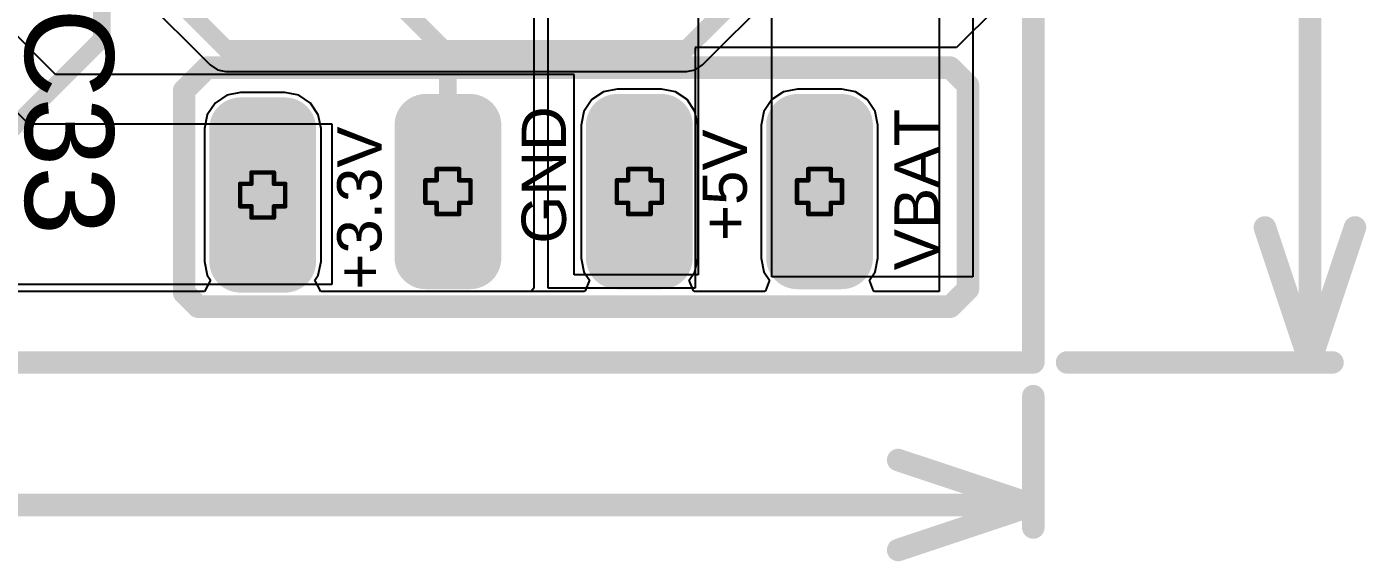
# Model space of a CAD drawing. Header units: inches. Extents: x -3 to 423, y -3 to 110.
# Drawn here: x 52.71 to 67.82, y -2.24 to 3.79 of the extents above; entities that cross this region are included whole.
import ezdxf

# ---------------------------------------------------------------- set-up
doc = ezdxf.new("R2010")
doc.units = ezdxf.units.IN
for name, color, linetype in [('Board Outline', 56, 'Continuous'), ('Bottom Layer', 5, 'Continuous'), ('Bottom Solder', 6, 'Continuous'), ('Drill Drawing', 1, 'Continuous'), ('Mechanical 1', 6, 'Continuous'), ('Mechanical 3', 76, 'Continuous'), ('Mid Layer', 16, 'Continuous'), ('Mid Layer 2', 76, 'Continuous'), ('Multi-Layer', 9, 'Continuous'), ('Pad Holes', 156, 'Continuous'), ('Top Layer', 1, 'Continuous'), ('Top Overlay', 2, 'Continuous'), ('Top Solder', 216, 'Continuous')]:
    doc.layers.add(name, color=color, linetype=linetype)
doc.styles.add('Arial', font='', dxfattribs={"height": 0.2})
doc.styles.get('Arial').set_extended_font_data('Arial')

msp = doc.modelspace()

# ---------------------------------------------------------------- hatches: boundary and pattern name
at = {"layer": 'Bottom Layer'}
h = msp.add_hatch(color=5, dxfattribs=at)
edge = h.paths.add_edge_path()
edge.add_arc((55.62, 1.14), 0.25, 270, 360)
edge.add_line((55.87, 1.14), (55.87, 2.64))
edge.add_arc((55.62, 2.64), 0.25, 0, 90)
edge.add_line((55.62, 2.89), (55.12, 2.89))
edge.add_arc((55.12, 2.64), 0.25, 90, 180)
edge.add_line((54.87, 2.64), (54.87, 1.14))
edge.add_arc((55.12, 1.14), 0.25, 180, 270)
edge.add_line((55.12, 0.89), (55.62, 0.89))
h = msp.add_hatch(color=5, dxfattribs=at)
edge = h.paths.add_edge_path()
edge.add_arc((57.709, 1.179), 0.25, 270, 360)
edge.add_line((57.959, 1.179), (57.959, 2.679))
edge.add_arc((57.709, 2.679), 0.25, 0, 90)
edge.add_line((57.709, 2.929), (57.209, 2.929))
edge.add_arc((57.209, 2.679), 0.25, 90, 180)
edge.add_line((56.959, 2.679), (56.959, 1.179))
edge.add_arc((57.209, 1.179), 0.25, 180, 270)
edge.add_line((57.209, 0.929), (57.709, 0.929))
h = msp.add_hatch(color=5, dxfattribs=at)
edge = h.paths.add_edge_path()
edge.add_arc((59.868, 1.179), 0.25, 270, 360)
edge.add_line((60.118, 1.179), (60.118, 2.679))
edge.add_arc((59.868, 2.679), 0.25, 0, 90)
edge.add_line((59.868, 2.929), (59.368, 2.929))
edge.add_arc((59.368, 2.679), 0.25, 90, 180)
edge.add_line((59.118, 2.679), (59.118, 1.179))
edge.add_arc((59.368, 1.179), 0.25, 180, 270)
edge.add_line((59.368, 0.929), (59.868, 0.929))
h = msp.add_hatch(color=5, dxfattribs=at)
edge = h.paths.add_edge_path()
edge.add_arc((61.9, 1.179), 0.25, 270, 360)
edge.add_line((62.15, 1.179), (62.15, 2.679))
edge.add_arc((61.9, 2.679), 0.25, 0, 90)
edge.add_line((61.9, 2.929), (61.4, 2.929))
edge.add_arc((61.4, 2.679), 0.25, 90, 180)
edge.add_line((61.15, 2.679), (61.15, 1.179))
edge.add_arc((61.4, 1.179), 0.25, 180, 270)
edge.add_line((61.4, 0.929), (61.9, 0.929))
at = {"layer": 'Bottom Solder'}
h = msp.add_hatch(color=6, dxfattribs=at)
edge = h.paths.add_edge_path()
edge.add_arc((57.709, 1.179), 0.352, 270, 360)
edge.add_line((58.061, 1.179), (58.061, 2.679))
edge.add_arc((57.709, 2.679), 0.352, 0, 90)
edge.add_line((57.709, 3.031), (57.209, 3.031))
edge.add_arc((57.209, 2.679), 0.352, 90, 180)
edge.add_line((56.857, 2.679), (56.857, 1.179))
edge.add_arc((57.209, 1.179), 0.352, 180, 270)
edge.add_line((57.209, 0.827), (57.709, 0.827))
h = msp.add_hatch(color=6, dxfattribs=at)
edge = h.paths.add_edge_path()
edge.add_arc((59.868, 1.179), 0.352, 270, 360)
edge.add_line((60.22, 1.179), (60.22, 2.679))
edge.add_arc((59.868, 2.679), 0.352, 0, 90)
edge.add_line((59.868, 3.031), (59.368, 3.031))
edge.add_arc((59.368, 2.679), 0.352, 90, 180)
edge.add_line((59.016, 2.679), (59.016, 1.179))
edge.add_arc((59.368, 1.179), 0.352, 180, 270)
edge.add_line((59.368, 0.827), (59.868, 0.827))
h = msp.add_hatch(color=6, dxfattribs=at)
edge = h.paths.add_edge_path()
edge.add_arc((61.9, 1.179), 0.352, 270, 360)
edge.add_line((62.252, 1.179), (62.252, 2.679))
edge.add_arc((61.9, 2.679), 0.352, 0, 90)
edge.add_line((61.9, 3.031), (61.4, 3.031))
edge.add_arc((61.4, 2.679), 0.352, 90, 180)
edge.add_line((61.048, 2.679), (61.048, 1.179))
edge.add_arc((61.4, 1.179), 0.352, 180, 270)
edge.add_line((61.4, 0.827), (61.9, 0.827))
h = msp.add_hatch(color=6, dxfattribs=at)
edge = h.paths.add_edge_path()
edge.add_arc((55.62, 1.14), 0.352, 270, 360)
edge.add_line((55.972, 1.14), (55.972, 2.64))
edge.add_arc((55.62, 2.64), 0.352, 0, 90)
edge.add_line((55.62, 2.992), (55.12, 2.992))
edge.add_arc((55.12, 2.64), 0.352, 90, 180)
edge.add_line((54.768, 2.64), (54.768, 1.14))
edge.add_arc((55.12, 1.14), 0.352, 180, 270)
edge.add_line((55.12, 0.788), (55.62, 0.788))
at = {"layer": 'Mid Layer'}
h = msp.add_hatch(color=16, dxfattribs=at)
edge = h.paths.add_edge_path()
edge.add_arc((55.62, 1.14), 0.25, 270, 360)
edge.add_line((55.87, 1.14), (55.87, 2.64))
edge.add_arc((55.62, 2.64), 0.25, 0, 90)
edge.add_line((55.62, 2.89), (55.12, 2.89))
edge.add_arc((55.12, 2.64), 0.25, 90, 180)
edge.add_line((54.87, 2.64), (54.87, 1.14))
edge.add_arc((55.12, 1.14), 0.25, 180, 270)
edge.add_line((55.12, 0.89), (55.62, 0.89))
h = msp.add_hatch(color=16, dxfattribs=at)
edge = h.paths.add_edge_path()
edge.add_arc((57.709, 1.179), 0.25, 270, 360)
edge.add_line((57.959, 1.179), (57.959, 2.679))
edge.add_arc((57.709, 2.679), 0.25, 0, 90)
edge.add_line((57.709, 2.929), (57.209, 2.929))
edge.add_arc((57.209, 2.679), 0.25, 90, 180)
edge.add_line((56.959, 2.679), (56.959, 1.179))
edge.add_arc((57.209, 1.179), 0.25, 180, 270)
edge.add_line((57.209, 0.929), (57.709, 0.929))
h = msp.add_hatch(color=16, dxfattribs=at)
edge = h.paths.add_edge_path()
edge.add_arc((59.868, 1.179), 0.25, 270, 360)
edge.add_line((60.118, 1.179), (60.118, 2.679))
edge.add_arc((59.868, 2.679), 0.25, 0, 90)
edge.add_line((59.868, 2.929), (59.368, 2.929))
edge.add_arc((59.368, 2.679), 0.25, 90, 180)
edge.add_line((59.118, 2.679), (59.118, 1.179))
edge.add_arc((59.368, 1.179), 0.25, 180, 270)
edge.add_line((59.368, 0.929), (59.868, 0.929))
h = msp.add_hatch(color=16, dxfattribs=at)
edge = h.paths.add_edge_path()
edge.add_arc((61.9, 1.179), 0.25, 270, 360)
edge.add_line((62.15, 1.179), (62.15, 2.679))
edge.add_arc((61.9, 2.679), 0.25, 0, 90)
edge.add_line((61.9, 2.929), (61.4, 2.929))
edge.add_arc((61.4, 2.679), 0.25, 90, 180)
edge.add_line((61.15, 2.679), (61.15, 1.179))
edge.add_arc((61.4, 1.179), 0.25, 180, 270)
edge.add_line((61.4, 0.929), (61.9, 0.929))
at = {"layer": 'Mid Layer 2'}
h = msp.add_hatch(color=76, dxfattribs=at)
edge = h.paths.add_edge_path()
edge.add_arc((55.62, 1.14), 0.25, 270, 360)
edge.add_line((55.87, 1.14), (55.87, 2.64))
edge.add_arc((55.62, 2.64), 0.25, 0, 90)
edge.add_line((55.62, 2.89), (55.12, 2.89))
edge.add_arc((55.12, 2.64), 0.25, 90, 180)
edge.add_line((54.87, 2.64), (54.87, 1.14))
edge.add_arc((55.12, 1.14), 0.25, 180, 270)
edge.add_line((55.12, 0.89), (55.62, 0.89))
h = msp.add_hatch(color=76, dxfattribs=at)
edge = h.paths.add_edge_path()
edge.add_arc((57.709, 1.179), 0.25, 270, 360)
edge.add_line((57.959, 1.179), (57.959, 2.679))
edge.add_arc((57.709, 2.679), 0.25, 0, 90)
edge.add_line((57.709, 2.929), (57.209, 2.929))
edge.add_arc((57.209, 2.679), 0.25, 90, 180)
edge.add_line((56.959, 2.679), (56.959, 1.179))
edge.add_arc((57.209, 1.179), 0.25, 180, 270)
edge.add_line((57.209, 0.929), (57.709, 0.929))
h = msp.add_hatch(color=76, dxfattribs=at)
edge = h.paths.add_edge_path()
edge.add_arc((59.868, 1.179), 0.25, 270, 360)
edge.add_line((60.118, 1.179), (60.118, 2.679))
edge.add_arc((59.868, 2.679), 0.25, 0, 90)
edge.add_line((59.868, 2.929), (59.368, 2.929))
edge.add_arc((59.368, 2.679), 0.25, 90, 180)
edge.add_line((59.118, 2.679), (59.118, 1.179))
edge.add_arc((59.368, 1.179), 0.25, 180, 270)
edge.add_line((59.368, 0.929), (59.868, 0.929))
h = msp.add_hatch(color=76, dxfattribs=at)
edge = h.paths.add_edge_path()
edge.add_arc((61.9, 1.179), 0.25, 270, 360)
edge.add_line((62.15, 1.179), (62.15, 2.679))
edge.add_arc((61.9, 2.679), 0.25, 0, 90)
edge.add_line((61.9, 2.929), (61.4, 2.929))
edge.add_arc((61.4, 2.679), 0.25, 90, 180)
edge.add_line((61.15, 2.679), (61.15, 1.179))
edge.add_arc((61.4, 1.179), 0.25, 180, 270)
edge.add_line((61.4, 0.929), (61.9, 0.929))
at = {"layer": 'Multi-Layer'}
h = msp.add_hatch(color=9, dxfattribs=at)
edge = h.paths.add_edge_path()
edge.add_arc((55.62, 1.14), 0.25, 270, 360)
edge.add_line((55.87, 1.14), (55.87, 2.64))
edge.add_arc((55.62, 2.64), 0.25, 0, 90)
edge.add_line((55.62, 2.89), (55.12, 2.89))
edge.add_arc((55.12, 2.64), 0.25, 90, 180)
edge.add_line((54.87, 2.64), (54.87, 1.14))
edge.add_arc((55.12, 1.14), 0.25, 180, 270)
edge.add_line((55.12, 0.89), (55.62, 0.89))
h = msp.add_hatch(color=9, dxfattribs=at)
edge = h.paths.add_edge_path()
edge.add_arc((57.709, 1.179), 0.25, 270, 360)
edge.add_line((57.959, 1.179), (57.959, 2.679))
edge.add_arc((57.709, 2.679), 0.25, 0, 90)
edge.add_line((57.709, 2.929), (57.209, 2.929))
edge.add_arc((57.209, 2.679), 0.25, 90, 180)
edge.add_line((56.959, 2.679), (56.959, 1.179))
edge.add_arc((57.209, 1.179), 0.25, 180, 270)
edge.add_line((57.209, 0.929), (57.709, 0.929))
h = msp.add_hatch(color=9, dxfattribs=at)
edge = h.paths.add_edge_path()
edge.add_arc((59.868, 1.179), 0.25, 270, 360)
edge.add_line((60.118, 1.179), (60.118, 2.679))
edge.add_arc((59.868, 2.679), 0.25, 0, 90)
edge.add_line((59.868, 2.929), (59.368, 2.929))
edge.add_arc((59.368, 2.679), 0.25, 90, 180)
edge.add_line((59.118, 2.679), (59.118, 1.179))
edge.add_arc((59.368, 1.179), 0.25, 180, 270)
edge.add_line((59.368, 0.929), (59.868, 0.929))
h = msp.add_hatch(color=9, dxfattribs=at)
edge = h.paths.add_edge_path()
edge.add_arc((61.9, 1.179), 0.25, 270, 360)
edge.add_line((62.15, 1.179), (62.15, 2.679))
edge.add_arc((61.9, 2.679), 0.25, 0, 90)
edge.add_line((61.9, 2.929), (61.4, 2.929))
edge.add_arc((61.4, 2.679), 0.25, 90, 180)
edge.add_line((61.15, 2.679), (61.15, 1.179))
edge.add_arc((61.4, 1.179), 0.25, 180, 270)
edge.add_line((61.4, 0.929), (61.9, 0.929))
at = {"layer": 'Pad Holes'}
h = msp.add_hatch(color=7, dxfattribs=at)
edge = h.paths.add_edge_path()
edge.add_arc((57.459, 1.929), 0.5, 0, 360)
h = msp.add_hatch(color=7, dxfattribs=at)
edge = h.paths.add_edge_path()
edge.add_arc((59.618, 1.929), 0.5, 0, 360)
h = msp.add_hatch(color=7, dxfattribs=at)
edge = h.paths.add_edge_path()
edge.add_arc((61.65, 1.929), 0.5, 0, 360)
h = msp.add_hatch(color=7, dxfattribs=at)
edge = h.paths.add_edge_path()
edge.add_arc((55.37, 1.89), 0.5, 0, 360)
at = {"layer": 'Top Layer'}
h = msp.add_hatch(color=1, dxfattribs=at)
edge = h.paths.add_edge_path()
edge.add_arc((55.62, 1.14), 0.25, 270, 360)
edge.add_line((55.87, 1.14), (55.87, 2.64))
edge.add_arc((55.62, 2.64), 0.25, 0, 90)
edge.add_line((55.62, 2.89), (55.12, 2.89))
edge.add_arc((55.12, 2.64), 0.25, 90, 180)
edge.add_line((54.87, 2.64), (54.87, 1.14))
edge.add_arc((55.12, 1.14), 0.25, 180, 270)
edge.add_line((55.12, 0.89), (55.62, 0.89))
h = msp.add_hatch(color=1, dxfattribs=at)
edge = h.paths.add_edge_path()
edge.add_arc((57.709, 1.179), 0.25, 270, 360)
edge.add_line((57.959, 1.179), (57.959, 2.679))
edge.add_arc((57.709, 2.679), 0.25, 0, 90)
edge.add_line((57.709, 2.929), (57.209, 2.929))
edge.add_arc((57.209, 2.679), 0.25, 90, 180)
edge.add_line((56.959, 2.679), (56.959, 1.179))
edge.add_arc((57.209, 1.179), 0.25, 180, 270)
edge.add_line((57.209, 0.929), (57.709, 0.929))
h = msp.add_hatch(color=1, dxfattribs=at)
edge = h.paths.add_edge_path()
edge.add_arc((59.868, 1.179), 0.25, 270, 360)
edge.add_line((60.118, 1.179), (60.118, 2.679))
edge.add_arc((59.868, 2.679), 0.25, 0, 90)
edge.add_line((59.868, 2.929), (59.368, 2.929))
edge.add_arc((59.368, 2.679), 0.25, 90, 180)
edge.add_line((59.118, 2.679), (59.118, 1.179))
edge.add_arc((59.368, 1.179), 0.25, 180, 270)
edge.add_line((59.368, 0.929), (59.868, 0.929))
h = msp.add_hatch(color=1, dxfattribs=at)
edge = h.paths.add_edge_path()
edge.add_arc((61.9, 1.179), 0.25, 270, 360)
edge.add_line((62.15, 1.179), (62.15, 2.679))
edge.add_arc((61.9, 2.679), 0.25, 0, 90)
edge.add_line((61.9, 2.929), (61.4, 2.929))
edge.add_arc((61.4, 2.679), 0.25, 90, 180)
edge.add_line((61.15, 2.679), (61.15, 1.179))
edge.add_arc((61.4, 1.179), 0.25, 180, 270)
edge.add_line((61.4, 0.929), (61.9, 0.929))
at = {"layer": 'Top Solder'}
h = msp.add_hatch(color=216, dxfattribs=at)
edge = h.paths.add_edge_path()
edge.add_arc((57.709, 1.179), 0.352, 270, 360)
edge.add_line((58.061, 1.179), (58.061, 2.679))
edge.add_arc((57.709, 2.679), 0.352, 0, 90)
edge.add_line((57.709, 3.031), (57.209, 3.031))
edge.add_arc((57.209, 2.679), 0.352, 90, 180)
edge.add_line((56.857, 2.679), (56.857, 1.179))
edge.add_arc((57.209, 1.179), 0.352, 180, 270)
edge.add_line((57.209, 0.827), (57.709, 0.827))
h = msp.add_hatch(color=216, dxfattribs=at)
edge = h.paths.add_edge_path()
edge.add_arc((59.868, 1.179), 0.352, 270, 360)
edge.add_line((60.22, 1.179), (60.22, 2.679))
edge.add_arc((59.868, 2.679), 0.352, 0, 90)
edge.add_line((59.868, 3.031), (59.368, 3.031))
edge.add_arc((59.368, 2.679), 0.352, 90, 180)
edge.add_line((59.016, 2.679), (59.016, 1.179))
edge.add_arc((59.368, 1.179), 0.352, 180, 270)
edge.add_line((59.368, 0.827), (59.868, 0.827))
h = msp.add_hatch(color=216, dxfattribs=at)
edge = h.paths.add_edge_path()
edge.add_arc((61.9, 1.179), 0.352, 270, 360)
edge.add_line((62.252, 1.179), (62.252, 2.679))
edge.add_arc((61.9, 2.679), 0.352, 0, 90)
edge.add_line((61.9, 3.031), (61.4, 3.031))
edge.add_arc((61.4, 2.679), 0.352, 90, 180)
edge.add_line((61.048, 2.679), (61.048, 1.179))
edge.add_arc((61.4, 1.179), 0.352, 180, 270)
edge.add_line((61.4, 0.827), (61.9, 0.827))
h = msp.add_hatch(color=216, dxfattribs=at)
edge = h.paths.add_edge_path()
edge.add_arc((55.62, 1.14), 0.352, 270, 360)
edge.add_line((55.972, 1.14), (55.972, 2.64))
edge.add_arc((55.62, 2.64), 0.352, 0, 90)
edge.add_line((55.62, 2.992), (55.12, 2.992))
edge.add_arc((55.12, 2.64), 0.352, 90, 180)
edge.add_line((54.768, 2.64), (54.768, 1.14))
edge.add_arc((55.12, 1.14), 0.352, 180, 270)
edge.add_line((55.12, 0.788), (55.62, 0.788))

# ---------------------------------------------------------------- linework, layer by layer
at = {"layer": 'Board Outline'}
for points in [[(64.06, 79.42, 0.254, 0.254, 0), (64.06, 0, 0.254, 0.254, 0)], [(0.02, 0, 0.254, 0.254, 0), (64.06, 0, 0.254, 0.254, 0)]]:
    msp.add_lwpolyline(points, format="xyseb", dxfattribs=at)
msp.add_lwpolyline([(63.997, 0, 0.127, 0.127, 1), (64.124, 0, 0.127, 0.127, 1)], format="xyseb", close=True, dxfattribs=at)
msp.add_lwpolyline([(63.997, 0, 0.127, 0.127, 1), (64.124, 0, 0.127, 0.127, 1)], format="xyseb", close=True, dxfattribs=at)
at = {"layer": 'Bottom Layer'}
for p, q in [((63, 25.206), (63, 2.967)), ((52.821, 5.315), (54.776, 3.36)), ((60.33, 3.36), (61.698, 4.728)), ((54.776, 3.36), (54.859, 3.305)), ((60.248, 3.305), (60.33, 3.36)), ((54.859, 3.305), (54.956, 3.285)), ((54.956, 3.285), (60.15, 3.285)), ((60.15, 3.285), (60.248, 3.305)), ((55.12, 3.048), (54.964, 3.017)), ((55.62, 3.048), (55.12, 3.048)), ((55.776, 3.017), (55.62, 3.048)), ((59.212, 3.056), (59.08, 2.967)), ((59.368, 3.087), (59.212, 3.056)), ((59.868, 3.087), (59.368, 3.087)), ((60.024, 3.056), (59.868, 3.087)), ((60.156, 2.967), (60.024, 3.056)), ((61.244, 3.056), (61.112, 2.967)), ((61.4, 3.087), (61.244, 3.056)), ((61.9, 3.087), (61.4, 3.087)), ((62.056, 3.056), (61.9, 3.087)), ((62.188, 2.967), (62.056, 3.056)), ((54.832, 2.928), (54.743, 2.796)), ((54.964, 3.017), (54.832, 2.928)), ((55.908, 2.928), (55.776, 3.017)), ((55.997, 2.796), (55.908, 2.928)), ((59.08, 2.967), (58.991, 2.835)), ((60.245, 2.835), (60.156, 2.967)), ((61.112, 2.967), (61.023, 2.835)), ((62.277, 2.835), (62.188, 2.967)), ((63, 2.967), (63, 0.8)), ((54.743, 2.796), (54.712, 2.64)), ((56.028, 2.64), (55.997, 2.796)), ((58.991, 2.835), (58.96, 2.679)), ((60.276, 2.679), (60.245, 2.835)), ((61.023, 2.835), (60.992, 2.679)), ((62.308, 2.679), (62.277, 2.835)), ((54.712, 2.64), (54.712, 1.14)), ((56.028, 1.14), (56.028, 2.64)), ((58.96, 2.679), (58.96, 1.179)), ((60.276, 1.179), (60.276, 2.679)), ((60.992, 2.679), (60.992, 1.179)), ((62.308, 1.179), (62.308, 2.679)), ((54.712, 1.14), (54.743, 0.984)), ((55.997, 0.984), (56.028, 1.14)), ((58.96, 1.179), (58.991, 1.023)), ((60.245, 1.023), (60.276, 1.179)), ((60.992, 1.179), (61.023, 1.023)), ((62.277, 1.023), (62.308, 1.179)), ((54.781, 0.927), (54.713, 0.8)), ((54.743, 0.984), (54.781, 0.927)), ((55.959, 0.927), (55.997, 0.984)), ((56.027, 0.8), (55.959, 0.927)), ((58.991, 1.023), (59.055, 0.927)), ((59.055, 0.927), (59.008, 0.81)), ((60.181, 0.927), (60.245, 1.023)), ((60.228, 0.81), (60.181, 0.927)), ((61.023, 1.023), (61.087, 0.927)), ((61.087, 0.927), (61.04, 0.81)), ((62.213, 0.927), (62.277, 1.023)), ((62.26, 0.81), (62.213, 0.927)), ((54.713, 0.8), (46.296, 0.8)), ((57.368, 0.8), (56.027, 0.8)), ((58.999, 0.8), (57.368, 0.8)), ((59.008, 0.81), (58.999, 0.8)), ((60.237, 0.8), (60.228, 0.81)), ((61.031, 0.8), (60.237, 0.8)), ((61.04, 0.81), (61.031, 0.8)), ((62.269, 0.8), (62.26, 0.81)), ((63, 0.8), (62.269, 0.8))]:
    msp.add_line(p, q, dxfattribs=at)
for points in [[(53.001, 5.495, 0.2, 0.2, 0), (54.956, 3.54, 0.2, 0.2, 0)], [(60.15, 3.54, 0.2, 0.2, 0), (61.518, 4.908, 0.2, 0.2, 0)], [(54.956, 3.54, 0.2, 0.2, 0), (60.15, 3.54, 0.2, 0.2, 0)]]:
    msp.add_lwpolyline(points, format="xyseb", dxfattribs=at)
for points in [[(54.906, 3.54, 0.1, 0.1, 1), (55.006, 3.54, 0.1, 0.1, 1)], [(54.906, 3.54, 0.1, 0.1, 1), (55.006, 3.54, 0.1, 0.1, 1)], [(60.1, 3.54, 0.1, 0.1, 1), (60.2, 3.54, 0.1, 0.1, 1)], [(60.1, 3.54, 0.1, 0.1, 1), (60.2, 3.54, 0.1, 0.1, 1)]]:
    msp.add_lwpolyline(points, format="xyseb", close=True, dxfattribs=at)
at = {"layer": 'Drill Drawing'}
for points in [[(55.243, 2.017, 0.0508, 0.0508, 0), (55.243, 2.144, 0.0508, 0.0508, 0)], [(55.243, 2.144, 0.0508, 0.0508, 0), (55.497, 2.144, 0.0508, 0.0508, 0)], [(55.497, 2.017, 0.0508, 0.0508, 0), (55.497, 2.144, 0.0508, 0.0508, 0)], [(57.332, 2.056, 0.0508, 0.0508, 0), (57.332, 2.183, 0.0508, 0.0508, 0)], [(57.332, 2.183, 0.0508, 0.0508, 0), (57.586, 2.183, 0.0508, 0.0508, 0)], [(57.586, 2.056, 0.0508, 0.0508, 0), (57.586, 2.183, 0.0508, 0.0508, 0)], [(59.491, 2.056, 0.0508, 0.0508, 0), (59.491, 2.183, 0.0508, 0.0508, 0)], [(59.491, 2.183, 0.0508, 0.0508, 0), (59.745, 2.183, 0.0508, 0.0508, 0)], [(59.745, 2.056, 0.0508, 0.0508, 0), (59.745, 2.183, 0.0508, 0.0508, 0)], [(61.523, 2.056, 0.0508, 0.0508, 0), (61.523, 2.183, 0.0508, 0.0508, 0)], [(61.523, 2.183, 0.0508, 0.0508, 0), (61.777, 2.183, 0.0508, 0.0508, 0)], [(61.777, 2.056, 0.0508, 0.0508, 0), (61.777, 2.183, 0.0508, 0.0508, 0)], [(55.116, 1.763, 0.0508, 0.0508, 0), (55.116, 2.017, 0.0508, 0.0508, 0)], [(55.116, 2.017, 0.0508, 0.0508, 0), (55.243, 2.017, 0.0508, 0.0508, 0)], [(55.497, 2.017, 0.0508, 0.0508, 0), (55.624, 2.017, 0.0508, 0.0508, 0)], [(55.624, 1.763, 0.0508, 0.0508, 0), (55.624, 2.017, 0.0508, 0.0508, 0)], [(57.205, 1.802, 0.0508, 0.0508, 0), (57.205, 2.056, 0.0508, 0.0508, 0)], [(57.205, 2.056, 0.0508, 0.0508, 0), (57.332, 2.056, 0.0508, 0.0508, 0)], [(57.586, 2.056, 0.0508, 0.0508, 0), (57.713, 2.056, 0.0508, 0.0508, 0)], [(57.713, 1.802, 0.0508, 0.0508, 0), (57.713, 2.056, 0.0508, 0.0508, 0)], [(59.364, 1.802, 0.0508, 0.0508, 0), (59.364, 2.056, 0.0508, 0.0508, 0)], [(59.364, 2.056, 0.0508, 0.0508, 0), (59.491, 2.056, 0.0508, 0.0508, 0)], [(59.745, 2.056, 0.0508, 0.0508, 0), (59.872, 2.056, 0.0508, 0.0508, 0)], [(59.872, 1.802, 0.0508, 0.0508, 0), (59.872, 2.056, 0.0508, 0.0508, 0)], [(61.396, 1.802, 0.0508, 0.0508, 0), (61.396, 2.056, 0.0508, 0.0508, 0)], [(61.396, 2.056, 0.0508, 0.0508, 0), (61.523, 2.056, 0.0508, 0.0508, 0)], [(61.777, 2.056, 0.0508, 0.0508, 0), (61.904, 2.056, 0.0508, 0.0508, 0)], [(61.904, 1.802, 0.0508, 0.0508, 0), (61.904, 2.056, 0.0508, 0.0508, 0)], [(57.205, 1.802, 0.0508, 0.0508, 0), (57.332, 1.802, 0.0508, 0.0508, 0)], [(57.332, 1.675, 0.0508, 0.0508, 0), (57.332, 1.802, 0.0508, 0.0508, 0)], [(57.586, 1.802, 0.0508, 0.0508, 0), (57.713, 1.802, 0.0508, 0.0508, 0)], [(57.586, 1.675, 0.0508, 0.0508, 0), (57.586, 1.802, 0.0508, 0.0508, 0)], [(59.364, 1.802, 0.0508, 0.0508, 0), (59.491, 1.802, 0.0508, 0.0508, 0)], [(59.491, 1.675, 0.0508, 0.0508, 0), (59.491, 1.802, 0.0508, 0.0508, 0)], [(59.745, 1.802, 0.0508, 0.0508, 0), (59.872, 1.802, 0.0508, 0.0508, 0)], [(59.745, 1.675, 0.0508, 0.0508, 0), (59.745, 1.802, 0.0508, 0.0508, 0)], [(61.396, 1.802, 0.0508, 0.0508, 0), (61.523, 1.802, 0.0508, 0.0508, 0)], [(61.523, 1.675, 0.0508, 0.0508, 0), (61.523, 1.802, 0.0508, 0.0508, 0)], [(61.777, 1.802, 0.0508, 0.0508, 0), (61.904, 1.802, 0.0508, 0.0508, 0)], [(61.777, 1.675, 0.0508, 0.0508, 0), (61.777, 1.802, 0.0508, 0.0508, 0)], [(55.116, 1.763, 0.0508, 0.0508, 0), (55.243, 1.763, 0.0508, 0.0508, 0)], [(55.243, 1.636, 0.0508, 0.0508, 0), (55.243, 1.763, 0.0508, 0.0508, 0)], [(55.497, 1.763, 0.0508, 0.0508, 0), (55.624, 1.763, 0.0508, 0.0508, 0)], [(55.497, 1.636, 0.0508, 0.0508, 0), (55.497, 1.763, 0.0508, 0.0508, 0)], [(57.332, 1.675, 0.0508, 0.0508, 0), (57.586, 1.675, 0.0508, 0.0508, 0)], [(59.491, 1.675, 0.0508, 0.0508, 0), (59.745, 1.675, 0.0508, 0.0508, 0)], [(61.523, 1.675, 0.0508, 0.0508, 0), (61.777, 1.675, 0.0508, 0.0508, 0)], [(55.243, 1.636, 0.0508, 0.0508, 0), (55.497, 1.636, 0.0508, 0.0508, 0)]]:
    msp.add_lwpolyline(points, format="xyseb", dxfattribs=at)
for points in [[(55.23, 2.144, 0.0254, 0.0254, 1), (55.256, 2.144, 0.0254, 0.0254, 1)], [(55.23, 2.144, 0.0254, 0.0254, 1), (55.256, 2.144, 0.0254, 0.0254, 1)], [(55.484, 2.144, 0.0254, 0.0254, 1), (55.51, 2.144, 0.0254, 0.0254, 1)], [(55.484, 2.144, 0.0254, 0.0254, 1), (55.51, 2.144, 0.0254, 0.0254, 1)], [(57.319, 2.183, 0.0254, 0.0254, 1), (57.345, 2.183, 0.0254, 0.0254, 1)], [(57.319, 2.183, 0.0254, 0.0254, 1), (57.345, 2.183, 0.0254, 0.0254, 1)], [(57.573, 2.183, 0.0254, 0.0254, 1), (57.599, 2.183, 0.0254, 0.0254, 1)], [(57.573, 2.183, 0.0254, 0.0254, 1), (57.599, 2.183, 0.0254, 0.0254, 1)], [(59.478, 2.183, 0.0254, 0.0254, 1), (59.504, 2.183, 0.0254, 0.0254, 1)], [(59.478, 2.183, 0.0254, 0.0254, 1), (59.504, 2.183, 0.0254, 0.0254, 1)], [(59.732, 2.183, 0.0254, 0.0254, 1), (59.758, 2.183, 0.0254, 0.0254, 1)], [(59.732, 2.183, 0.0254, 0.0254, 1), (59.758, 2.183, 0.0254, 0.0254, 1)], [(61.51, 2.183, 0.0254, 0.0254, 1), (61.536, 2.183, 0.0254, 0.0254, 1)], [(61.51, 2.183, 0.0254, 0.0254, 1), (61.536, 2.183, 0.0254, 0.0254, 1)], [(61.764, 2.183, 0.0254, 0.0254, 1), (61.79, 2.183, 0.0254, 0.0254, 1)], [(61.764, 2.183, 0.0254, 0.0254, 1), (61.79, 2.183, 0.0254, 0.0254, 1)], [(55.103, 2.017, 0.0254, 0.0254, 1), (55.129, 2.017, 0.0254, 0.0254, 1)], [(55.103, 2.017, 0.0254, 0.0254, 1), (55.129, 2.017, 0.0254, 0.0254, 1)], [(55.23, 2.017, 0.0254, 0.0254, 1), (55.256, 2.017, 0.0254, 0.0254, 1)], [(55.23, 2.017, 0.0254, 0.0254, 1), (55.256, 2.017, 0.0254, 0.0254, 1)], [(55.484, 2.017, 0.0254, 0.0254, 1), (55.51, 2.017, 0.0254, 0.0254, 1)], [(55.484, 2.017, 0.0254, 0.0254, 1), (55.51, 2.017, 0.0254, 0.0254, 1)], [(55.611, 2.017, 0.0254, 0.0254, 1), (55.637, 2.017, 0.0254, 0.0254, 1)], [(55.611, 2.017, 0.0254, 0.0254, 1), (55.637, 2.017, 0.0254, 0.0254, 1)], [(57.192, 2.056, 0.0254, 0.0254, 1), (57.218, 2.056, 0.0254, 0.0254, 1)], [(57.192, 2.056, 0.0254, 0.0254, 1), (57.218, 2.056, 0.0254, 0.0254, 1)], [(57.319, 2.056, 0.0254, 0.0254, 1), (57.345, 2.056, 0.0254, 0.0254, 1)], [(57.319, 2.056, 0.0254, 0.0254, 1), (57.345, 2.056, 0.0254, 0.0254, 1)], [(57.573, 2.056, 0.0254, 0.0254, 1), (57.599, 2.056, 0.0254, 0.0254, 1)], [(57.573, 2.056, 0.0254, 0.0254, 1), (57.599, 2.056, 0.0254, 0.0254, 1)], [(57.7, 2.056, 0.0254, 0.0254, 1), (57.726, 2.056, 0.0254, 0.0254, 1)], [(57.7, 2.056, 0.0254, 0.0254, 1), (57.726, 2.056, 0.0254, 0.0254, 1)], [(59.351, 2.056, 0.0254, 0.0254, 1), (59.377, 2.056, 0.0254, 0.0254, 1)], [(59.351, 2.056, 0.0254, 0.0254, 1), (59.377, 2.056, 0.0254, 0.0254, 1)], [(59.478, 2.056, 0.0254, 0.0254, 1), (59.504, 2.056, 0.0254, 0.0254, 1)], [(59.478, 2.056, 0.0254, 0.0254, 1), (59.504, 2.056, 0.0254, 0.0254, 1)], [(59.732, 2.056, 0.0254, 0.0254, 1), (59.758, 2.056, 0.0254, 0.0254, 1)], [(59.732, 2.056, 0.0254, 0.0254, 1), (59.758, 2.056, 0.0254, 0.0254, 1)], [(59.859, 2.056, 0.0254, 0.0254, 1), (59.885, 2.056, 0.0254, 0.0254, 1)], [(59.859, 2.056, 0.0254, 0.0254, 1), (59.885, 2.056, 0.0254, 0.0254, 1)], [(61.383, 2.056, 0.0254, 0.0254, 1), (61.409, 2.056, 0.0254, 0.0254, 1)], [(61.383, 2.056, 0.0254, 0.0254, 1), (61.409, 2.056, 0.0254, 0.0254, 1)], [(61.51, 2.056, 0.0254, 0.0254, 1), (61.536, 2.056, 0.0254, 0.0254, 1)], [(61.51, 2.056, 0.0254, 0.0254, 1), (61.536, 2.056, 0.0254, 0.0254, 1)], [(61.764, 2.056, 0.0254, 0.0254, 1), (61.79, 2.056, 0.0254, 0.0254, 1)], [(61.764, 2.056, 0.0254, 0.0254, 1), (61.79, 2.056, 0.0254, 0.0254, 1)], [(61.891, 2.056, 0.0254, 0.0254, 1), (61.917, 2.056, 0.0254, 0.0254, 1)], [(61.891, 2.056, 0.0254, 0.0254, 1), (61.917, 2.056, 0.0254, 0.0254, 1)], [(57.192, 1.802, 0.0254, 0.0254, 1), (57.218, 1.802, 0.0254, 0.0254, 1)], [(57.192, 1.802, 0.0254, 0.0254, 1), (57.218, 1.802, 0.0254, 0.0254, 1)], [(57.319, 1.802, 0.0254, 0.0254, 1), (57.345, 1.802, 0.0254, 0.0254, 1)], [(57.319, 1.802, 0.0254, 0.0254, 1), (57.345, 1.802, 0.0254, 0.0254, 1)], [(57.573, 1.802, 0.0254, 0.0254, 1), (57.599, 1.802, 0.0254, 0.0254, 1)], [(57.573, 1.802, 0.0254, 0.0254, 1), (57.599, 1.802, 0.0254, 0.0254, 1)], [(57.7, 1.802, 0.0254, 0.0254, 1), (57.726, 1.802, 0.0254, 0.0254, 1)], [(57.7, 1.802, 0.0254, 0.0254, 1), (57.726, 1.802, 0.0254, 0.0254, 1)], [(59.351, 1.802, 0.0254, 0.0254, 1), (59.377, 1.802, 0.0254, 0.0254, 1)], [(59.351, 1.802, 0.0254, 0.0254, 1), (59.377, 1.802, 0.0254, 0.0254, 1)], [(59.478, 1.802, 0.0254, 0.0254, 1), (59.504, 1.802, 0.0254, 0.0254, 1)], [(59.478, 1.802, 0.0254, 0.0254, 1), (59.504, 1.802, 0.0254, 0.0254, 1)], [(59.732, 1.802, 0.0254, 0.0254, 1), (59.758, 1.802, 0.0254, 0.0254, 1)], [(59.732, 1.802, 0.0254, 0.0254, 1), (59.758, 1.802, 0.0254, 0.0254, 1)], [(59.859, 1.802, 0.0254, 0.0254, 1), (59.885, 1.802, 0.0254, 0.0254, 1)], [(59.859, 1.802, 0.0254, 0.0254, 1), (59.885, 1.802, 0.0254, 0.0254, 1)], [(61.383, 1.802, 0.0254, 0.0254, 1), (61.409, 1.802, 0.0254, 0.0254, 1)], [(61.383, 1.802, 0.0254, 0.0254, 1), (61.409, 1.802, 0.0254, 0.0254, 1)], [(61.51, 1.802, 0.0254, 0.0254, 1), (61.536, 1.802, 0.0254, 0.0254, 1)], [(61.51, 1.802, 0.0254, 0.0254, 1), (61.536, 1.802, 0.0254, 0.0254, 1)], [(61.764, 1.802, 0.0254, 0.0254, 1), (61.79, 1.802, 0.0254, 0.0254, 1)], [(61.764, 1.802, 0.0254, 0.0254, 1), (61.79, 1.802, 0.0254, 0.0254, 1)], [(61.891, 1.802, 0.0254, 0.0254, 1), (61.917, 1.802, 0.0254, 0.0254, 1)], [(61.891, 1.802, 0.0254, 0.0254, 1), (61.917, 1.802, 0.0254, 0.0254, 1)], [(55.103, 1.763, 0.0254, 0.0254, 1), (55.129, 1.763, 0.0254, 0.0254, 1)], [(55.103, 1.763, 0.0254, 0.0254, 1), (55.129, 1.763, 0.0254, 0.0254, 1)], [(55.23, 1.763, 0.0254, 0.0254, 1), (55.256, 1.763, 0.0254, 0.0254, 1)], [(55.23, 1.763, 0.0254, 0.0254, 1), (55.256, 1.763, 0.0254, 0.0254, 1)], [(55.484, 1.763, 0.0254, 0.0254, 1), (55.51, 1.763, 0.0254, 0.0254, 1)], [(55.484, 1.763, 0.0254, 0.0254, 1), (55.51, 1.763, 0.0254, 0.0254, 1)], [(55.611, 1.763, 0.0254, 0.0254, 1), (55.637, 1.763, 0.0254, 0.0254, 1)], [(55.611, 1.763, 0.0254, 0.0254, 1), (55.637, 1.763, 0.0254, 0.0254, 1)], [(57.319, 1.675, 0.0254, 0.0254, 1), (57.345, 1.675, 0.0254, 0.0254, 1)], [(57.319, 1.675, 0.0254, 0.0254, 1), (57.345, 1.675, 0.0254, 0.0254, 1)], [(57.573, 1.675, 0.0254, 0.0254, 1), (57.599, 1.675, 0.0254, 0.0254, 1)], [(57.573, 1.675, 0.0254, 0.0254, 1), (57.599, 1.675, 0.0254, 0.0254, 1)], [(59.478, 1.675, 0.0254, 0.0254, 1), (59.504, 1.675, 0.0254, 0.0254, 1)], [(59.478, 1.675, 0.0254, 0.0254, 1), (59.504, 1.675, 0.0254, 0.0254, 1)], [(59.732, 1.675, 0.0254, 0.0254, 1), (59.758, 1.675, 0.0254, 0.0254, 1)], [(59.732, 1.675, 0.0254, 0.0254, 1), (59.758, 1.675, 0.0254, 0.0254, 1)], [(61.51, 1.675, 0.0254, 0.0254, 1), (61.536, 1.675, 0.0254, 0.0254, 1)], [(61.51, 1.675, 0.0254, 0.0254, 1), (61.536, 1.675, 0.0254, 0.0254, 1)], [(61.764, 1.675, 0.0254, 0.0254, 1), (61.79, 1.675, 0.0254, 0.0254, 1)], [(61.764, 1.675, 0.0254, 0.0254, 1), (61.79, 1.675, 0.0254, 0.0254, 1)], [(55.23, 1.636, 0.0254, 0.0254, 1), (55.256, 1.636, 0.0254, 0.0254, 1)], [(55.23, 1.636, 0.0254, 0.0254, 1), (55.256, 1.636, 0.0254, 0.0254, 1)], [(55.484, 1.636, 0.0254, 0.0254, 1), (55.51, 1.636, 0.0254, 0.0254, 1)], [(55.484, 1.636, 0.0254, 0.0254, 1), (55.51, 1.636, 0.0254, 0.0254, 1)]]:
    msp.add_lwpolyline(points, format="xyseb", close=True, dxfattribs=at)
at = {"layer": 'Mechanical 1'}
for points in [[(64.06, 79.42, 0.254, 0.254, 0), (64.06, 0, 0.254, 0.254, 0)], [(0, 0, 0.254, 0.254, 0), (64.06, 0, 0.254, 0.254, 0)]]:
    msp.add_lwpolyline(points, format="xyseb", dxfattribs=at)
msp.add_lwpolyline([(63.997, 0, 0.127, 0.127, 1), (64.124, 0, 0.127, 0.127, 1)], format="xyseb", close=True, dxfattribs=at)
msp.add_lwpolyline([(63.997, 0, 0.127, 0.127, 1), (64.124, 0, 0.127, 0.127, 1)], format="xyseb", close=True, dxfattribs=at)
at = {"layer": 'Mechanical 3'}
for points in [[(67.18, 0, 0.254, 0.254, 0), (67.18, 32.041, 0.254, 0.254, 0)], [(66.672, 1.524, 0.254, 0.254, 0), (67.18, 0, 0.254, 0.254, 0)], [(67.18, 0, 0.254, 0.254, 0), (67.688, 1.524, 0.254, 0.254, 0)], [(64.441, 0, 0.254, 0.254, 0), (67.434, 0, 0.254, 0.254, 0)], [(64.06, -1.864, 0.254, 0.254, 0), (64.06, -0.381, 0.254, 0.254, 0)], [(62.536, -1.102, 0.254, 0.254, 0), (64.06, -1.61, 0.254, 0.254, 0)], [(38.886, -1.61, 0.254, 0.254, 0), (64.06, -1.61, 0.254, 0.254, 0)], [(62.536, -2.118, 0.254, 0.254, 0), (64.06, -1.61, 0.254, 0.254, 0)]]:
    msp.add_lwpolyline(points, format="xyseb", dxfattribs=at)
for points in [[(66.609, 1.524, 0.127, 0.127, 1), (66.736, 1.524, 0.127, 0.127, 1)], [(67.625, 1.524, 0.127, 0.127, 1), (67.752, 1.524, 0.127, 0.127, 1)], [(64.378, 0, 0.127, 0.127, 1), (64.505, 0, 0.127, 0.127, 1)], [(67.117, 0, 0.127, 0.127, 1), (67.244, 0, 0.127, 0.127, 1)], [(67.117, 0, 0.127, 0.127, 1), (67.244, 0, 0.127, 0.127, 1)], [(67.117, 0, 0.127, 0.127, 1), (67.244, 0, 0.127, 0.127, 1)], [(67.371, 0, 0.127, 0.127, 1), (67.498, 0, 0.127, 0.127, 1)], [(63.997, -0.381, 0.127, 0.127, 1), (64.124, -0.381, 0.127, 0.127, 1)], [(62.473, -1.102, 0.127, 0.127, 1), (62.6, -1.102, 0.127, 0.127, 1)], [(63.997, -1.61, 0.127, 0.127, 1), (64.124, -1.61, 0.127, 0.127, 1)], [(63.997, -1.61, 0.127, 0.127, 1), (64.124, -1.61, 0.127, 0.127, 1)], [(63.997, -1.61, 0.127, 0.127, 1), (64.124, -1.61, 0.127, 0.127, 1)], [(63.997, -1.864, 0.127, 0.127, 1), (64.124, -1.864, 0.127, 0.127, 1)], [(62.473, -2.118, 0.127, 0.127, 1), (62.6, -2.118, 0.127, 0.127, 1)]]:
    msp.add_lwpolyline(points, format="xyseb", close=True, dxfattribs=at)
at = {"layer": 'Mid Layer'}
for p, q in [((63, 25.206), (63, 0.8)), ((55.12, 3.048), (54.964, 3.017)), ((55.62, 3.048), (55.12, 3.048)), ((55.776, 3.017), (55.62, 3.048)), ((59.212, 3.056), (59.08, 2.967)), ((59.368, 3.087), (59.212, 3.056)), ((59.868, 3.087), (59.368, 3.087)), ((60.024, 3.056), (59.868, 3.087)), ((60.156, 2.967), (60.024, 3.056)), ((61.244, 3.056), (61.112, 2.967)), ((61.4, 3.087), (61.244, 3.056)), ((61.9, 3.087), (61.4, 3.087)), ((62.056, 3.056), (61.9, 3.087)), ((62.188, 2.967), (62.056, 3.056)), ((54.832, 2.928), (54.743, 2.796)), ((54.964, 3.017), (54.832, 2.928)), ((55.908, 2.928), (55.776, 3.017)), ((55.997, 2.796), (55.908, 2.928)), ((59.08, 2.967), (58.991, 2.835)), ((60.245, 2.835), (60.156, 2.967)), ((61.112, 2.967), (61.023, 2.835)), ((62.277, 2.835), (62.188, 2.967)), ((54.743, 2.796), (54.712, 2.64)), ((56.028, 2.64), (55.997, 2.796)), ((58.991, 2.835), (58.96, 2.679)), ((60.276, 2.679), (60.245, 2.835)), ((61.023, 2.835), (60.992, 2.679)), ((62.308, 2.679), (62.277, 2.835)), ((54.712, 2.64), (54.712, 1.14)), ((56.028, 1.14), (56.028, 2.64)), ((58.96, 2.679), (58.96, 1.179)), ((60.276, 1.179), (60.276, 2.679)), ((60.992, 2.679), (60.992, 1.179)), ((62.308, 1.179), (62.308, 2.679)), ((54.712, 1.14), (54.743, 0.984)), ((55.997, 0.984), (56.028, 1.14)), ((58.96, 1.179), (58.991, 1.023)), ((60.245, 1.023), (60.276, 1.179)), ((60.992, 1.179), (61.023, 1.023)), ((62.277, 1.023), (62.308, 1.179)), ((54.781, 0.927), (54.713, 0.8)), ((54.743, 0.984), (54.781, 0.927)), ((55.959, 0.927), (55.997, 0.984)), ((56.027, 0.8), (55.959, 0.927)), ((58.991, 1.023), (59.055, 0.927)), ((59.055, 0.927), (59.008, 0.81)), ((60.181, 0.927), (60.245, 1.023)), ((60.228, 0.81), (60.181, 0.927)), ((61.023, 1.023), (61.087, 0.927)), ((61.087, 0.927), (61.04, 0.81)), ((62.213, 0.927), (62.277, 1.023)), ((62.26, 0.81), (62.213, 0.927)), ((54.713, 0.8), (32.482, 0.8)), ((57.368, 0.8), (56.027, 0.8)), ((58.999, 0.8), (57.368, 0.8)), ((59.008, 0.81), (58.999, 0.8)), ((60.237, 0.8), (60.228, 0.81)), ((61.031, 0.8), (60.237, 0.8)), ((61.04, 0.81), (61.031, 0.8)), ((62.269, 0.8), (62.26, 0.81)), ((63, 0.8), (62.269, 0.8))]:
    msp.add_line(p, q, dxfattribs=at)
at = {"layer": 'Mid Layer 2'}
for p, q in [((63.38, 11.788), (63.38, 0.965)), ((53.035, 3.251), (51.41, 4.876)), ((60.28, 4.83), (60.28, 0.99)), ((50.825, 4.597), (52.728, 2.695)), ((61.112, 0.965), (61.112, 4.425)), ((58.884, 3.251), (53.035, 3.251)), ((58.884, 0.99), (58.884, 3.251)), ((52.728, 2.695), (56.15, 2.695)), ((56.15, 2.695), (56.15, 0.88)), ((60.28, 0.99), (58.884, 0.99)), ((63.38, 0.965), (61.112, 0.965)), ((56.15, 0.88), (44.171, 0.88))]:
    msp.add_line(p, q, dxfattribs=at)
at = {"layer": 'Top Layer'}
for p, q in [((58.426, 4.317), (58.426, 0.84)), ((58.588, 0.84), (58.588, 4.317)), ((63.652, 4.012), (63.195, 3.555)), ((63.195, 3.555), (60.248, 3.555)), ((60.248, 3.555), (60.248, 0.84)), ((55.12, 3.048), (54.964, 3.017)), ((55.62, 3.048), (55.12, 3.048)), ((55.776, 3.017), (55.62, 3.048)), ((54.832, 2.928), (54.743, 2.796)), ((54.964, 3.017), (54.832, 2.928)), ((55.908, 2.928), (55.776, 3.017)), ((55.997, 2.796), (55.908, 2.928)), ((54.743, 2.796), (54.712, 2.64)), ((56.028, 2.64), (55.997, 2.796)), ((54.712, 2.64), (54.712, 1.14)), ((56.028, 1.14), (56.028, 2.64)), ((54.712, 1.14), (54.743, 0.984)), ((55.997, 0.984), (56.028, 1.14)), ((54.781, 0.927), (54.713, 0.8)), ((54.743, 0.984), (54.781, 0.927)), ((55.959, 0.927), (55.997, 0.984)), ((56.027, 0.8), (55.959, 0.927)), ((54.713, 0.8), (32.482, 0.8)), ((58.399, 0.8), (56.027, 0.8)), ((58.426, 0.84), (58.399, 0.8)), ((60.248, 0.84), (58.588, 0.84))]:
    msp.add_line(p, q, dxfattribs=at)
for points in [[(53.557, 3.65, 0.2, 0.2, 0), (53.557, 5.37, 0.2, 0.2, 0)], [(55.58, 5.37, 0.2, 0.2, 0), (57.459, 3.491, 0.2, 0.2, 0)], [(52.457, 2.55, 0.2, 0.2, 0), (53.557, 3.65, 0.2, 0.2, 0)], [(57.459, 1.929, 0.2, 0.2, 0), (57.459, 3.491, 0.2, 0.2, 0)]]:
    msp.add_lwpolyline(points, format="xyseb", dxfattribs=at)
for points in [[(53.507, 3.65, 0.1, 0.1, 1), (53.607, 3.65, 0.1, 0.1, 1)], [(53.507, 3.65, 0.1, 0.1, 1), (53.607, 3.65, 0.1, 0.1, 1)], [(57.409, 3.491, 0.1, 0.1, 1), (57.509, 3.491, 0.1, 0.1, 1)], [(57.409, 3.491, 0.1, 0.1, 1), (57.509, 3.491, 0.1, 0.1, 1)], [(57.409, 1.929, 0.1, 0.1, 1), (57.509, 1.929, 0.1, 0.1, 1)]]:
    msp.add_lwpolyline(points, format="xyseb", close=True, dxfattribs=at)
at = {"layer": 'Top Overlay'}
for points in [[(54.485, 3.072, 0.254, 0.254, 0), (54.742, 3.329, 0.254, 0.254, 0)], [(54.742, 3.329, 0.254, 0.254, 0), (63.124, 3.329, 0.254, 0.254, 0)], [(63.124, 3.329, 0.254, 0.254, 0), (63.324, 3.129, 0.254, 0.254, 0)], [(54.485, 0.786, 0.254, 0.254, 0), (54.485, 3.072, 0.254, 0.254, 0)], [(63.324, 0.829, 0.254, 0.254, 0), (63.324, 3.129, 0.254, 0.254, 0)], [(54.485, 0.786, 0.254, 0.254, 0), (54.642, 0.629, 0.254, 0.254, 0)], [(63.124, 0.629, 0.254, 0.254, 0), (63.324, 0.829, 0.254, 0.254, 0)], [(54.642, 0.629, 0.254, 0.254, 0), (63.124, 0.629, 0.254, 0.254, 0)]]:
    msp.add_lwpolyline(points, format="xyseb", dxfattribs=at)
for points in [[(54.678, 3.329, 0.127, 0.127, 1), (54.805, 3.329, 0.127, 0.127, 1)], [(54.678, 3.329, 0.127, 0.127, 1), (54.805, 3.329, 0.127, 0.127, 1)], [(63.06, 3.329, 0.127, 0.127, 1), (63.187, 3.329, 0.127, 0.127, 1)], [(63.06, 3.329, 0.127, 0.127, 1), (63.187, 3.329, 0.127, 0.127, 1)], [(54.421, 3.072, 0.127, 0.127, 1), (54.548, 3.072, 0.127, 0.127, 1)], [(54.421, 3.072, 0.127, 0.127, 1), (54.548, 3.072, 0.127, 0.127, 1)], [(63.26, 3.129, 0.127, 0.127, 1), (63.387, 3.129, 0.127, 0.127, 1)], [(63.26, 3.129, 0.127, 0.127, 1), (63.387, 3.129, 0.127, 0.127, 1)], [(54.421, 0.786, 0.127, 0.127, 1), (54.548, 0.786, 0.127, 0.127, 1)], [(54.421, 0.786, 0.127, 0.127, 1), (54.548, 0.786, 0.127, 0.127, 1)], [(63.26, 0.829, 0.127, 0.127, 1), (63.387, 0.829, 0.127, 0.127, 1)], [(63.26, 0.829, 0.127, 0.127, 1), (63.387, 0.829, 0.127, 0.127, 1)], [(54.578, 0.629, 0.127, 0.127, 1), (54.705, 0.629, 0.127, 0.127, 1)], [(54.578, 0.629, 0.127, 0.127, 1), (54.705, 0.629, 0.127, 0.127, 1)], [(63.06, 0.629, 0.127, 0.127, 1), (63.187, 0.629, 0.127, 0.127, 1)], [(63.06, 0.629, 0.127, 0.127, 1), (63.187, 0.629, 0.127, 0.127, 1)]]:
    msp.add_lwpolyline(points, format="xyseb", close=True, dxfattribs=at)

# ---------------------------------------------------------------- texts
at = {"layer": 'Top Overlay', "style": 'Arial'}
for s, height, rotation, p in [('C33', 1, 270, (52.69, 4)), ('GND', 0.5, 90, (58.79, 1.34)), ('VBAT', 0.5, 90, (62.994, 1.04)), ('+3.3V', 0.5, 90, (56.71, 0.82)), ('+5V', 0.5, 90, (60.83, 1.37))]:
    msp.add_text(s, height=height, rotation=rotation, dxfattribs=at).set_placement(p)

doc.saveas('drawing.dxf')
